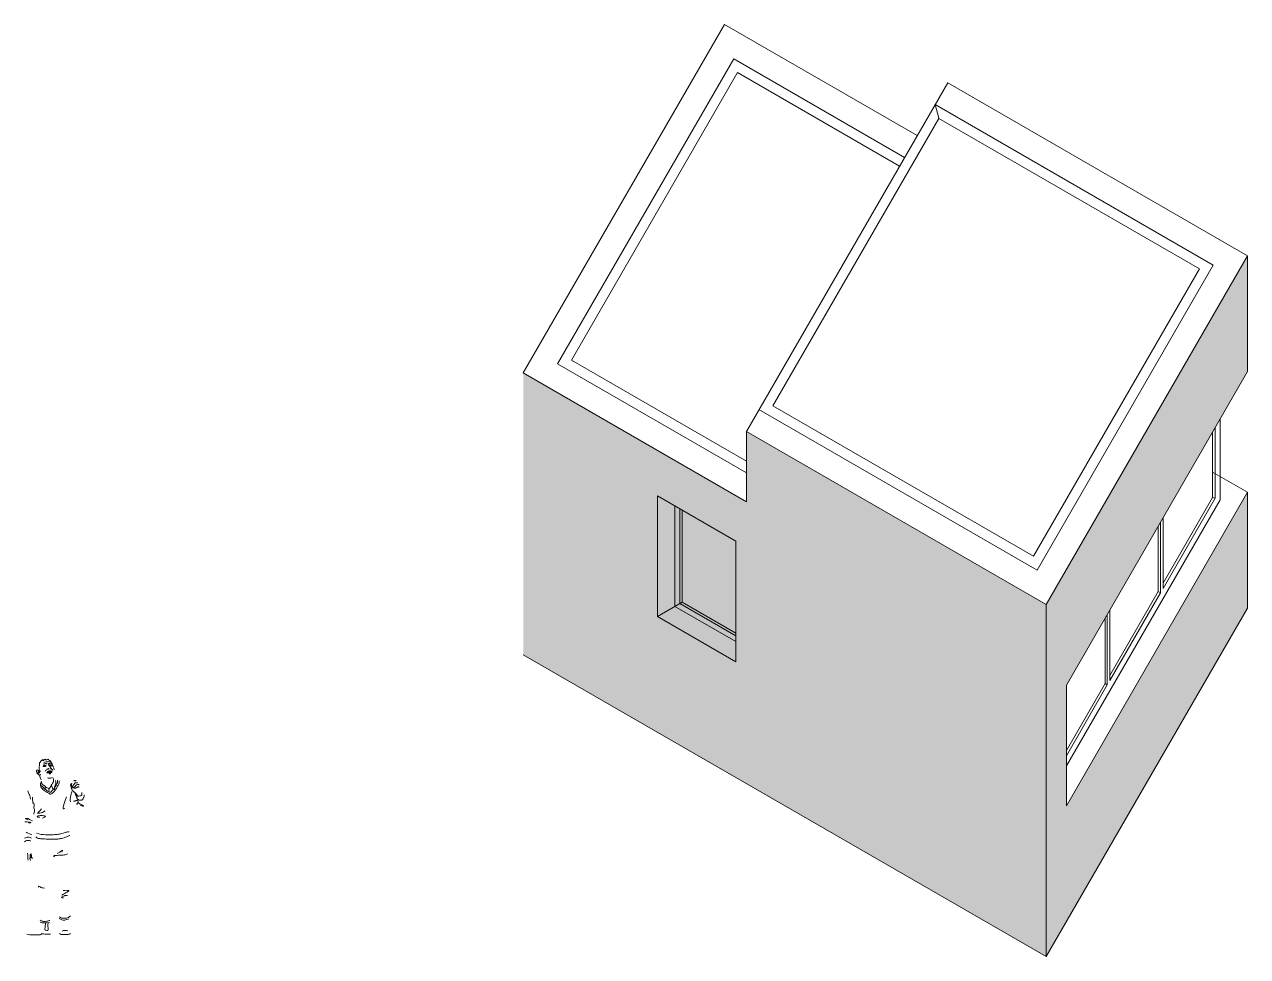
# Model space of a CAD drawing. Header units: millimetres. Extents: x 73928 to 2153837, y -1290744 to 80690.
# Drawn here: x 91741 to 103893, y 70256 to 79520 of the extents above; entities that cross this region are included whole.
import ezdxf

# ---------------------------------------------------------------- set-up
doc = ezdxf.new("R2010")
doc.units = ezdxf.units.MM
for name, color, linetype, lineweight in [('Hatch', 26, 'Continuous', 9), ('medium', 4, 'Continuous', 20), ('thin', 3, 'Continuous', 9)]:
    doc.layers.add(name, color=color, linetype=linetype, lineweight=lineweight)
doc.layers.add('Inner', color=7, linetype='Continuous', lineweight=9, true_color=0x5200ff)

msp = doc.modelspace()

# ---------------------------------------------------------------- hatches: boundary and pattern name
at = {"layer": 'Hatch', "true_color": 0xa953a0}
h = msp.add_hatch(dxfattribs=at)
h.set_pattern_fill('ANSI36', color=215, scale=15, angle=15)
h.set_pattern_definition([(60, (101893.19, 73756.14), (0.4274, 95.9903), [119.0625, -23.8125, 0, -23.8125])])
h.paths.add_polyline_path([(103893.2, 76070.2), (103893.2, 76520.2), (103893.2, 77220.2), (101893.2, 73756.1), (101893.2, 73056.1), (101893.2, 70256.1), (103893.2, 73720.2), (103893.2, 74870.2), (102093.2, 71752.5), (102093.2, 72952.5)])
h = msp.add_hatch(dxfattribs=at)
h.set_pattern_fill('ANSI36', color=215, scale=15, angle=105)
h.set_pattern_definition([(150, (101893.19, 73756.14), (-95.9903, 0.4274), [119.0625, -23.8125, 0, -23.8125])])
h.paths.add_polyline_path([(98914.1, 75476.1), (98914.1, 74776.1), (96697, 76056.1), (96697, 73256.1), (101893.2, 70256.1), (101893.2, 73756.1)])

# ---------------------------------------------------------------- linework, layer by layer
at = {"layer": 'Hatch'}
msp.add_lwpolyline([(100824.8, 78587.6), (100789.1, 78723.7)], dxfattribs=at)
at = {"layer": 'Inner'}
for points, degree in [([(91860.5, 72105.9), (91864.4, 72113.2), (91870.1, 72108.7), (91872.4, 72105.4), (91876.2, 72111.6), (91883.8, 72102.1), (91887.8, 72099.1), (91890.4, 72095.5), (91894.4, 72090.8), (91897, 72091), (91896.6, 72099.1), (91892.8, 72109), (91889, 72120.6), (91885.2, 72136.6), (91888, 72145.9), (91891.8, 72157.9), (91889.6, 72168.8), (91888.4, 72181.4), (91896.3, 72186.3), (91896, 72177.6), (91896.3, 72186.3), (91904.7, 72200.3), (91921.7, 72215.2), (91925.2, 72214.9), (91915.3, 72201.5), (91927.2, 72208.2), (91927.8, 72198.3), (91933.9, 72209.4), (91946.5, 72217.9), (91953.8, 72221.1), (91945.6, 72211.4), (91964.9, 72209.7), (91975.7, 72217.3), (91977.4, 72218.4), (91979.8, 72211.4), (91984.4, 72209.4), (91991.1, 72208.5), (92004.6, 72192.2), (92009.5, 72180.5), (92015.3, 72174.2), (92018.6, 72165.8), (92017.6, 72159.3), (92023, 72152.6), (92026.2, 72144.6), (92028.9, 72137.7), (92033.9, 72127.5), (92036.4, 72111.2)], 3), ([(91934.8, 72184.5), (91952.6, 72190.4), (91960.5, 72193), (91966.1, 72191.2), (91968.1, 72190.4), (91971.9, 72191.8)], 3), ([(91979.5, 72193.9), (91985.9, 72195.6), (91991.4, 72193.9)], 2), ([(91900.1, 72068), (91897.6, 72058.8), (91891.6, 72057.4), (91891.3, 72058.9), (91882.4, 72062.5), (91879.4, 72065.3), (91876, 72068.5), (91871.4, 72073.1), (91867.5, 72080.2), (91863.6, 72083.9), (91864.4, 72089.8), (91862.6, 72095.2), (91860, 72100.2), (91860.5, 72105.9)], 3), ([(91888.1, 72090.7), (91891.6, 72083.4), (91890.6, 72079.4), (91886.6, 72081.9), (91883.3, 72078.5), (91875.7, 72084.2), (91878.4, 72093.2), (91881.2, 72094.5), (91881, 72089.8), (91882.2, 72085.9)], 3), ([(91960.2, 72175.4), (91969.4, 72173.4), (91967.8, 72170.5), (91959.6, 72170.2), (91953.3, 72173.5), (91946, 72175), (91939.7, 72173), (91926.3, 72166.8)], 3), ([(91956, 72147.3), (91958.3, 72148.9), (91955.8, 72150.7), (91953.5, 72154.1), (91944.7, 72158.8), (91939.7, 72157.7), (91935.7, 72155.4), (91930.6, 72151.7), (91927, 72144.7), (91927.1, 72142.5)], 3), ([(91951, 72145.9), (91941.8, 72145), (91937.6, 72145.6), (91931.1, 72143.8)], 3), ([(91936.9, 72156), (91936.1, 72151), (91940.7, 72148.8), (91943.8, 72148.3), (91948, 72149.5), (91949, 72151.7), (91949.3, 72153.9), (91948.7, 72156.6)], 3), ([(91960.5, 72113.3), (91951, 72103.7), (91949.5, 72097.9)], 2), ([(91968.1, 72082.5), (91962.9, 72079.8), (91960.7, 72084.2), (91966, 72085.9), (91971.2, 72094.1), (91978.8, 72098.4), (91985.7, 72100.9), (91989.4, 72101.6), (91991.8, 72100.5), (91996.1, 72100.7), (91998.9, 72102.6), (92002.6, 72102.2), (92007.2, 72100.3), (92011.4, 72098.2), (92012.5, 72093.8), (92015, 72090.1), (92014.6, 72087.5), (92013.3, 72085.4), (92011.8, 72084.4), (92010.8, 72083.8)], 3), ([(91967.6, 72123.1), (91964.9, 72117.7), (91967, 72114.6), (91969.5, 72114.1)], 3), ([(91970.2, 72084.5), (91977.5, 72089.9), (91983.2, 72093.3), (91986.3, 72095), (91990.9, 72094.3), (91992.6, 72093.6), (91993.7, 72093.9), (91997.2, 72095.9), (92002.8, 72095.5), (92004.5, 72094.4), (92008.2, 72092.9), (92010.2, 72090.9), (92010.1, 72087.4), (92009.1, 72086.6), (92010.7, 72085.9), (92010.5, 72085.4), (92009.2, 72084.4)], 3), ([(91970.2, 72081.5), (91974.5, 72082.5), (91979, 72083.6), (91981.7, 72084.1), (91986.5, 72082.6), (91992.2, 72083.7), (91996.4, 72083.7), (92001.7, 72084.7), (92005.4, 72083.6), (92007.3, 72082.4), (92008.2, 72081.5)], 3), ([(91986.2, 72121.3), (91981.8, 72124.2), (91977.2, 72124.2), (91976.2, 72120.7), (91975, 72119.7), (91977.9, 72119.2), (91980.3, 72119.9), (91981.4, 72120.7)], 3), ([(91991.6, 72179.9), (91982.4, 72178.2), (91977.6, 72168.8), (91980.3, 72165.9), (91983.4, 72156.1), (91990.7, 72146.4), (91996, 72142.9), (91998.5, 72137.9), (92000.8, 72133.3), (92003.3, 72130.1), (92006.4, 72126.1), (92006, 72122), (92004.4, 72119.7), (92003.3, 72119)], 3), ([(91980, 72083.7), (91984.6, 72085.7), (91988.5, 72086.4), (91990.7, 72086.4), (91993.9, 72086.3), (91996.1, 72086.6), (91999.2, 72086.5), (92003.2, 72085.9), (92006.1, 72086.4), (92007.7, 72085.5), (92007.6, 72084.6)], 3), ([(91986.2, 72074.2), (91990.8, 72074), (91993.5, 72073.1), (91997, 72073.4), (91999.7, 72074.6), (92002.2, 72075.7)], 3), ([(91987.2, 72178.7), (91988, 72173.9), (91993.8, 72176.4), (91999, 72180.5), (92004.1, 72179.3), (92008.4, 72177.2)], 3), ([(92013.4, 72154.1), (92010.2, 72157.5), (92008.8, 72160.9), (92004.4, 72163.4), (91998.7, 72162.7), (91992.9, 72158.5), (91990.9, 72154.8), (91989.4, 72152.8)], 3), ([(91992.1, 72151.9), (91996.5, 72151.9), (92001.1, 72154.6), (92004.1, 72153.4), (92009.7, 72152.2), (92012.8, 72151.8)], 3), ([(91998, 72161.8), (91996.9, 72159.7), (91997, 72157.1), (91999.8, 72155.3), (92001.8, 72155), (92005.3, 72154.9), (92006.4, 72156.7), (92006.7, 72158.5), (92007, 72159.9), (92005.4, 72162.5)], 3), ([(91998.4, 72123), (91997.8, 72126.5), (92001.1, 72126.5), (92002.7, 72125.1), (92002.3, 72123.1)], 3), ([(92010.4, 72120.3), (92019.1, 72112.7), (92023, 72108.8), (92022.1, 72105.7)], 3), ([(91906.5, 72011.7), (91902.8, 72023.7), (91898.2, 72035.7), (91894, 72046.8), (91891.3, 72058.9)], 3), ([(91899, 71980.6), (91898.4, 71946.6), (91919.5, 71923.6), (91931.7, 71908.4), (91948.6, 71898.8), (91988, 71876.3), (91997.4, 71871.3), (92004.4, 71868.1), (92014.3, 71875.7), (92029.5, 71888.8), (92046.1, 71906.9), (92063.1, 71933.8), (92079.4, 71963.5), (92088.4, 71980.5), (92086.9, 72004)], 3), ([(91903.7, 71984.6), (91905.7, 71965.6), (91902.8, 71958), (91918.6, 71951), (91934.1, 71927.4), (91957.4, 71909.8), (91971.1, 71901.1), (91989.2, 71893.5), (92000.6, 71888), (92001.2, 71888), (92007.9, 71894.4), (92021.3, 71910.1), (92029.8, 71918), (92030.7, 71919.5)], 3), ([(91907.9, 71999.7), (91912.7, 71981.6), (91921.5, 71964.7), (91936.4, 71955.1), (91951.3, 71945.7), (91950.4, 71940.2), (91945.4, 71937.6), (91945.4, 71932.6), (91946.6, 71918.2), (91955.4, 71911.6)], 3), ([(91950.1, 71941.3), (91973.1, 71929.1), (91984.2, 71925.4), (91985.9, 71923.5)], 3), ([(92015.7, 72036.2), (92005.4, 72029.5), (91996.4, 72028), (91985.9, 72028), (91976, 72031.2), (91969.8, 72033.3)], 3), ([(92009, 71955.9), (92000.8, 71945.5), (91993.4, 71932.9), (91985.9, 71923.5), (91984.7, 71919.7), (91984.2, 71912.8), (91986.1, 71905.3), (91982.2, 71896.4)], 3), ([(92027.1, 72033.3), (92031.8, 72014.6), (92032.7, 72004.1), (92026, 71987.5), (92014.9, 71970.8), (92008.8, 71960.9), (92007.3, 71957.7), (92009.9, 71955.1), (92015.2, 71945.7), (92016.9, 71935.5), (92023.7, 71926.8), (92030.7, 71919.5), (92035.3, 71917.9), (92038.9, 71917.7), (92039.8, 71921.6), (92039.7, 71925.8), (92040, 71929.4)], 3), ([(92068.4, 72007.9), (92072.4, 72000.6), (92069.8, 71980.5), (92058.4, 71963.5), (92046.4, 71941.7), (92042, 71932.9), (92040, 71929.4)], 3), ([(92048.2, 72005.4), (92052.8, 71992.6), (92054, 71978.9), (92048.1, 71961.4), (92040.8, 71950.3), (92040, 71929.4)], 3), ([(92206.1, 71974.6), (92196.1, 71963.8), (92200.8, 71956.2), (92204.6, 71945.7), (92206.6, 71936.3), (92208.3, 71927.6), (92212.7, 71915.9), (92218.4, 71907.6), (92229.1, 71895.7), (92233.2, 71891.7), (92243.4, 71885.8), (92249.8, 71882.6), (92255.9, 71873.9), (92257.1, 71868.3), (92261.5, 71863.6), (92266.7, 71857.8)], 3), ([(92211.6, 71978.1), (92207.2, 71965.9), (92206.3, 71958.3), (92209.1, 71949.8), (92211.9, 71945.9), (92215.4, 71944.5), (92218.4, 71944.7), (92220.9, 71947.3)], 3), ([(92273.2, 71981.9), (92266.3, 71982.3), (92259.3, 71981.7), (92256.1, 71983.1), (92249.7, 71983.4), (92245.4, 71981.6), (92239.9, 71976.8), (92235, 71970.7), (92230.9, 71964.7), (92225.5, 71958.3), (92220.9, 71947.3), (92219.5, 71938.9), (92220.7, 71935.2), (92222.9, 71933), (92225.2, 71933.2), (92230.2, 71935.3), (92232.2, 71936.6), (92234.7, 71939.4)], 3), ([(92256.5, 71999.5), (92250.6, 72004.9), (92242.7, 72007.5), (92239, 72005.7), (92235.7, 72003.3), (92231.4, 71999.4)], 3), ([(92285.6, 71960.4), (92278.1, 71966.4), (92273.9, 71967.5), (92267.7, 71965.1), (92258.4, 71961.9), (92251.6, 71955.8), (92246.3, 71949.8), (92241.6, 71943.6), (92234.7, 71939.4), (92232.9, 71937.5), (92234, 71929.8), (92240.7, 71929), (92245.2, 71929.6), (92253.1, 71932.6), (92260.9, 71937.8), (92268.8, 71941.1), (92273.4, 71942.6), (92278.4, 71942.3), (92281.7, 71940.6), (92284.3, 71939.1)], 3), ([(91773.8, 71903.7), (91782.1, 71887.3), (91787.6, 71866.4), (91798.6, 71853.3), (91801.9, 71819.8)], 3), ([(91835.1, 71672.7), (91840.5, 71700.7), (91843.2, 71716.3), (91833.7, 71733.3), (91837.8, 71753.6), (91839.1, 71767.2), (91831.7, 71786.8), (91824.2, 71774.6), (91822.9, 71797.7), (91819.5, 71841.1)], 3), ([(92160.1, 71844.8), (92112.4, 71729.3), (92120.7, 71712.5), (92140.8, 71728.4)], 3), ([(92199, 71793.3), (92194.6, 71819.7), (92200.4, 71847.8), (92206.2, 71874.8), (92212.6, 71899), (92218.4, 71907.6)], 3), ([(92248.4, 71882.8), (92243, 71871.5), (92247.6, 71860.8), (92255.3, 71851.4), (92260, 71845.5), (92262.7, 71833.8), (92265.6, 71827.9), (92268.5, 71821.9), (92279.4, 71812.7), (92292.8, 71808.9), (92303.9, 71809.3), (92316.3, 71813.3), (92324.8, 71823.8), (92327.6, 71836.3), (92334.3, 71845.7), (92334.1, 71854.3), (92334.8, 71863)], 3), ([(92251.4, 71879.9), (92250.3, 71873), (92258.5, 71853.5), (92266.7, 71851), (92282.1, 71851), (92300.1, 71852.6), (92311, 71862.9), (92313.3, 71873), (92311.8, 71888.2)], 3), ([(92270.3, 71820.8), (92274.6, 71794.7), (92274, 71786.6), (92287.1, 71775.8), (92302.6, 71767.3), (92332.3, 71750.9), (92325.6, 71746), (92309.9, 71756.5), (92293.8, 71760.9)], 3), ([(91909.8, 71725.5), (91885.3, 71691.7), (91865.3, 71683.6), (91878.2, 71678.8), (91907.5, 71684.1), (91922.2, 71689), (91947.6, 71704.6)], 3), ([(92264.8, 71810.9), (92244.7, 71800.1), (92229.8, 71800.4)], 2), ([(92274.5, 71793), (92267.8, 71779.3), (92267.3, 71765.8), (92255, 71766.7), (92267.8, 71779.3)], 3), ([(91745.2, 71595), (91783.5, 71595), (91783.5, 71583.5), (91808, 71583.5), (91808, 71588.3), (91783.5, 71595)], 3), ([(91821.7, 71603.9), (91772.4, 71631.1), (91759.9, 71628.4), (91743.9, 71625.7), (91767.9, 71620.8), (91773.7, 71616.4)], 3), ([(91919.5, 71631.6), (91956.5, 71647.6), (91949.4, 71655.6), (91892.4, 71660.5), (91858.6, 71650.7), (91876.4, 71638.3), (91893.3, 71642.7)], 3), ([(91813.4, 71464.3), (91797.6, 71473.3), (91768.3, 71481.6), (91758.8, 71491.3)], 3), ([(91853.4, 71447.5), (91856.6, 71438), (91870, 71433.3), (91889.9, 71428.6), (91918.3, 71425.5), (91995.2, 71422.1), (92039.9, 71422.8), (92072.6, 71422.5), (92111.2, 71430.7), (92133.9, 71436.5), (92164.9, 71446.2), (92190.4, 71459), (92189.7, 71461.9)], 3), ([(91860.1, 71481.8), (91890.1, 71470), (91960.7, 71466), (92005, 71466), (92057.6, 71467.8), (92100.9, 71475), (92149.2, 71490.2), (92165.7, 71493.8), (92186.6, 71496.6)], 3), ([(91741.3, 71431.3), (91755.9, 71440.2), (91776.7, 71443.7), (91798.3, 71441.4), (91807, 71431.8), (91812, 71431.2)], 3), ([(91742.7, 71397.3), (91750.7, 71407.8), (91764.4, 71409.6), (91779.3, 71411.1), (91791.8, 71411.3), (91806.2, 71402.8)], 3), ([(91770.7, 71282.5), (91773.6, 71265.7), (91775.7, 71247.5), (91776.2, 71238.3), (91771.2, 71225.7), (91778, 71214.5)], 3), ([(91798.3, 71254.7), (91796.5, 71244.2), (91797, 71239), (91797.4, 71231.9), (91794.6, 71227.4), (91797, 71221.3), (91801, 71210)], 3), ([(91808.5, 71276.5), (91808.4, 71277.5), (91808.4, 71278.4), (91806.2, 71278.4), (91804.6, 71274.9), (91802.5, 71272.5), (91801.2, 71270.6), (91799.7, 71269.4), (91796.8, 71269.4), (91797.4, 71267.1), (91798.4, 71262.4), (91797.8, 71257.1), (91798.1, 71254.2), (91799.8, 71254.8), (91802.2, 71255.4), (91804.1, 71255.1), (91807.8, 71256.1), (91811.1, 71258.6), (91809.6, 71262.8), (91808, 71267.6), (91808.8, 71272.1), (91808.5, 71275.4), (91808.5, 71276.5)], 3), ([(91797, 71237.5), (91803.8, 71234.3), (91808.8, 71236.2), (91812.5, 71243.8)], 3), ([(91810.3, 71260.5), (91810.9, 71245.2), (91814.7, 71233.1), (91820.2, 71229.2)], 3), ([(92039.5, 71245.8), (92027.5, 71258.7), (92032.8, 71259.6), (92057.3, 71257.8), (92077.3, 71264), (92101.8, 71265.8), (92124.9, 71261.8), (92148.5, 71269.8), (92171.6, 71276.5)], 3), ([(92112.9, 71294.7), (92125.3, 71318.8), (92109.8, 71307.2), (92088.4, 71289), (92066.6, 71279.6)], 3), ([(91880.1, 70944.1), (91877.3, 70953.1), (91881.5, 70957.9), (91896.8, 70947.3), (91913.3, 70939.9), (91928, 70936.6), (91939.9, 70936)], 3), ([(92130.3, 70838.8), (92105, 70839.7), (92109, 70848.6), (92119.7, 70850.8), (92137.5, 70859.7), (92152.6, 70865.1), (92170.4, 70861.5)], 3), ([(92111.2, 70865.1), (92141.9, 70882.9), (92155.3, 70893.1), (92173.9, 70902.4), (92187.3, 70910), (92178.8, 70915.3), (92159.3, 70908.2), (92139.7, 70913.1), (92125.9, 70913.1)], 3), ([(91897.7, 70618.1), (91912, 70607.8), (91929.8, 70605.1), (91960.5, 70603.8), (91986.3, 70614), (91995, 70615.3)], 3), ([(92178.2, 70627.8), (92162.8, 70626.4), (92149, 70618.4), (92137, 70617.5), (92114.7, 70619.3), (92091.1, 70629.2), (92090.1, 70637.1)], 3), ([(92090.5, 70650.4), (92106.9, 70636.2), (92124.9, 70635.5), (92151.2, 70640.5), (92165.2, 70637.3), (92186.5, 70647), (92197.4, 70662.4)], 3), ([(91765, 70477.3), (91785, 70471.6), (91830.4, 70472.3), (91856.3, 70471.2), (91875.4, 70470.5), (91888.8, 70470.2), (91905.7, 70475.2), (91910, 70482.1), (91922.3, 70483.1), (91936.7, 70477.7), (91981.7, 70477.4), (92001.3, 70479.2)], 3), ([(91988.6, 70595.7), (91948.1, 70585.1), (91923.2, 70590), (91898.6, 70598)], 3), ([(91977, 70593), (91972.6, 70561.7), (91979.1, 70524.6), (91979.1, 70513.8), (91953.9, 70517), (91938.4, 70520.6), (91951.7, 70589.8)], 3), ([(92089.6, 70484.4), (92106.8, 70475), (92113.9, 70475.4), (92133.1, 70474.6), (92143.7, 70474.1), (92153.5, 70475.9), (92170.4, 70475.9), (92182, 70477.2), (92188.6, 70477.9), (92198.7, 70480.9), (92199.8, 70485.6)], 3), ([(92117.4, 70507.7), (92133, 70518.5), (92151.3, 70517.2), (92171, 70512.4)], 3)]:
    msp.add_open_spline(points, degree=degree, dxfattribs=at)
at = {"layer": 'medium'}
for points in [[(98914.1, 74776.1), (96697, 76056.1), (98697, 79520.2), (100611, 78415.2)], [(98914.1, 75064.8), (97038.5, 76147.6), (98788.5, 79178.7), (100486, 78198.7)], [(98914.1, 75180.3), (97175.1, 76184.2), (98825.1, 79042.1), (100436, 78112.1)], [(100914.1, 78940.2), (103893.2, 77220.2), (101893.2, 73756.1), (98914.1, 75476.1)], [(98914.1, 75476.1), (100914.1, 78940.2), (100914.1, 78940.2)], [(100789.1, 78723.7), (103551.7, 77128.7), (101801.7, 74097.6), (99039.1, 75692.6)], [(100825.7, 78587.1), (103415.1, 77092.1), (101765.1, 74234.2), (99175.7, 75729.2)], [(99175.7, 75729.2), (100825.7, 78587.1)], [(103893.2, 77220.2), (103893.2, 76520.2)], [(103893.2, 76520.2), (103893.2, 76070.2)], [(96697, 76056.1), (98914.1, 74776.1)], [(103893.2, 76070.2), (102093.2, 72952.5), (102093.2, 71752.5), (103893.2, 74870.2)], [(98914.1, 74776.1), (98914.1, 75476.1)], [(103893.2, 74870.2), (103545, 75071.3)], [(102093.2, 71752.5), (103893.2, 74870.2)], [(103893.2, 74870.2), (103893.2, 73720.2)], [(103545, 74817.1), (103570, 74810.4)], [(103006.8, 73885), (103028.5, 73872.5)], [(103893.2, 73720.2), (101893.2, 70256.1), (96697, 73256.1)], [(101893.2, 73756.1), (101893.2, 73056.1), (101893.2, 70256.1)], [(102477.8, 72968.8), (102477.8, 73618.8)], [(102093.2, 72952.5), (102093.2, 71752.5)], [(102477.8, 72968.8), (102499.5, 72956.3)]]:
    msp.add_lwpolyline(points, dxfattribs=at)
msp.add_lwpolyline([(98810.1, 74386.1), (98030.7, 74836.1), (98030.7, 73636.1), (98810.1, 73186.1)], close=True, dxfattribs=at)
at = {"layer": 'thin'}
for points in [[(103620, 75597), (103620, 74797), (102093.2, 72152.5)], [(103570, 75510.4), (103570, 74810.4), (103053.5, 73915.8)], [(103545, 75467.1), (103545, 74817.1), (103053.5, 73965.8)], [(98203.9, 74736.1), (98203.9, 73736.1), (98810.1, 73386.1)], [(98253.9, 74707.3), (98253.9, 73765), (98810.1, 73443.9)], [(98275.6, 74694.8), (98275.6, 73777.5), (98810.1, 73468.9)], [(103053.5, 73915.8), (103053.5, 74615.8)], [(103006.8, 73885), (103006.8, 74535)], [(103028.5, 73872.5), (103028.5, 74572.5)], [(103028.5, 73872.5), (103028.5, 74572.5)], [(103006.8, 73885), (102524.5, 73049.6)], [(98030.7, 73636.1), (98275.6, 73777.5)], [(103028.5, 73872.5), (102524.5, 72999.6)], [(102499.5, 72956.3), (102499.5, 73656.3)], [(102499.5, 72956.3), (102499.5, 73656.3)], [(102524.5, 72999.6), (102524.5, 73699.6)], [(102477.8, 72968.8), (102093.2, 72302.5)], [(102499.5, 72956.3), (102093.2, 72252.5)]]:
    msp.add_lwpolyline(points, dxfattribs=at)

doc.saveas('drawing.dxf')
